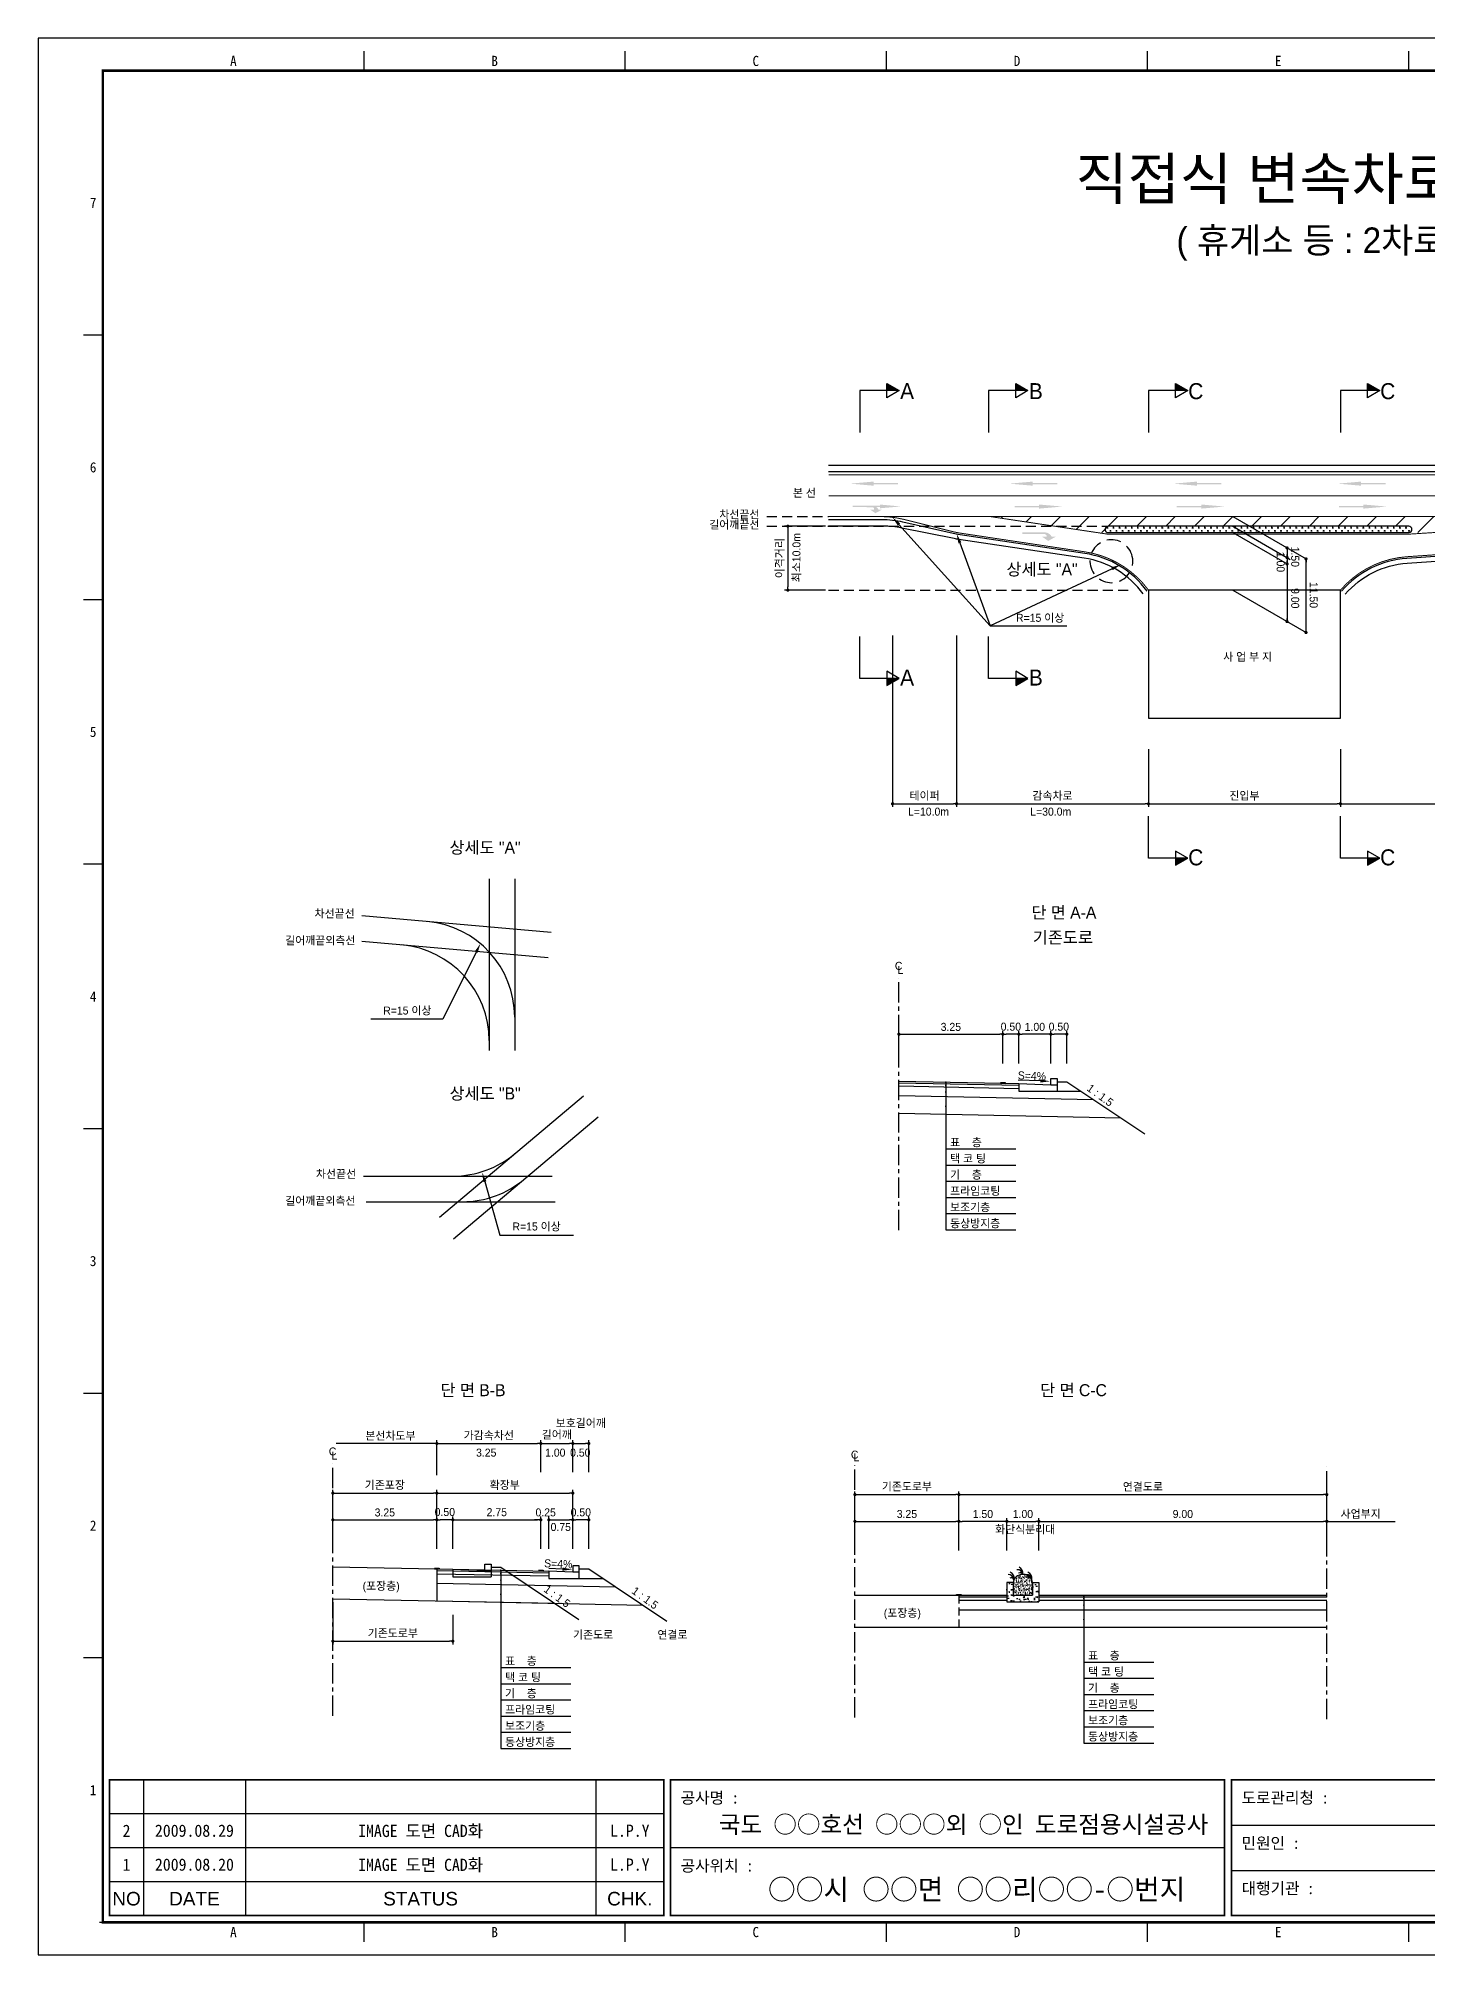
# Model space of a CAD drawing. Header units: millimetres. Extents: x 442 to 865, y 4 to 303.
# Drawn here: x 441.9 to 659.1, y 4 to 303.4 of the extents above; entities that cross this region are included whole.
import ezdxf
from ezdxf.enums import TextEntityAlignment as Align

# ---------------------------------------------------------------- set-up
doc = ezdxf.new("R2010")
doc.units = ezdxf.units.MM
doc.linetypes.add('CENTER', pattern=[50.8, 31.75, -6.35, 6.35, -6.35])
doc.linetypes.add('HIDDEN', pattern=[9.525, 6.35, -3.175])
for name, color, linetype in [('CC-GSTR-0004', 4, 'Continuous'), ('CM-LANE-0030', 30, 'Continuous'), ('CZ-DIMT-0002', 7, 'Continuous'), ('CZ-EXST-0002', 1, 'Continuous'), ('CZ-LIN1-0007', 7, 'Continuous'), ('CZ-LIN2-0003', 3, 'Continuous'), ('CZ-LINE-0001', 7, 'Continuous'), ('CZ-TEXT-BOX0', 7, 'Continuous'), ('TITLE', 7, 'Continuous')]:
    doc.layers.add(name, color=color, linetype=linetype)
doc.styles.add('견고딕', font='arial.ttf')
doc.styles.add('돋움', font='')
doc.styles.add('돋음체', font='')
doc.styles.get('돋움').set_extended_font_data('Dotum')
doc.styles.get('돋음체').set_extended_font_data('DotumChe')

# ---------------------------------------------------------------- blocks, each defined once
blk = doc.blocks.new('_Dot')
at = {"color": 0, "linetype": 'ByBlock', "lineweight": -2}
blk.add_line((-0.5, 0), (-1, 0), dxfattribs=at)
at = {"color": 0, "linetype": 'ByBlock', "const_width": 0.5}
blk.add_lwpolyline([(-0.25, 0, 1), (0.25, 0, 1)], format="xyb", close=True, dxfattribs=at)

msp = doc.modelspace()

# ---------------------------------------------------------------- hatches: boundary and pattern name
at = {"layer": 'CM-LANE-0030'}
h = msp.add_hatch(dxfattribs=at)
h.set_pattern_fill('ANSI31', color=256, style=0)
h.set_pattern_definition([(45, (442.667, -2.1346), (-2.245064, 2.245064), [])])
h.paths.add_polyline_path([(663.36, 226.19), (699.47, 228.69), (590.66, 228.69), (606.01, 226.38, -0.015132), (607.1, 226.19), (609.04, 226.19, 0.001024), (608.97, 226.21, -0.857281), (609.12, 227.19), (656.1, 227.19, -0.966023), (656.14, 226.19), (656.12, 226.19)])
at = {"layer": 'CZ-EXST-0002'}
h = msp.add_hatch(dxfattribs=at)
h.set_pattern_fill('AR-SAND', color=256, scale=0.01, style=0)
h.set_pattern_definition([(37.5, (-514.83257, 3543.0122), (-0.016000313, 0.489413237), [0, -0.38608, 0, -0.4318, 0, -0.41275]), (7.5, (-514.83257, 3543.0122), (0.44952328, 0.7168251), [0, -0.20828, 0, -0.34798, 0, -0.13335]), (327.5, (-515.145, 3543.0122), (0.79099237, 0.001437185), [0, -0.127, 0, -0.4572, 0, -0.5969]), (317.5, (-515.145, 3543.0122), (0.76355645, 0.22292932), [0, -0.0635, 0, -0.29972, 0, -0.3429])])
edge = h.paths.add_edge_path()
edge.add_ellipse((595.79, 62.17), major_axis=(-1.5, 0), ratio=0.829212, start_angle=180, end_angle=360)
edge.add_line((594.29, 62.17), (594.29, 60.17))
edge.add_line((594.29, 60.17), (597.29, 60.17))
edge.add_line((597.29, 60.17), (597.29, 62.17))
h = msp.add_hatch(dxfattribs=at)
h.set_pattern_fill('AR-CONC', color=256, scale=0.01, style=0)
h.set_pattern_definition([(50, (-514.8326, 3543.0122), (1.8218467, -0.15939086), [0.1905, -2.0955]), (355, (-514.8326, 3543.0122), (-0.3524283, 1.9105664), [0.1524, -1.6764]), (100.451, (-514.6807, 3542.999), (1.469425, 1.7511669), [0.1619, -1.7809]), (46.1842, (-514.8326, 3543.5202), (2.7107904, -0.4204233), [0.28575, -3.14325]), (96.6356, (-514.6067, 3543.4852), (2.3740423, 2.4742556), [0.24285, -2.67135]), (351.184, (-514.8326, 3543.5202), (2.374046, 2.4742512), [0.2286, -2.5146]), (21, (-514.5786, 3543.3932), (1.5161488, -1.0226552), [0.1905, -2.0955]), (326, (-514.5786, 3543.3932), (0.6180203, 1.8418797), [0.1524, -1.6764]), (71.4514, (-514.4522, 3543.308), (2.1341649, 0.8192286), [0.1619, -1.7809]), (37.5, (-514.83257, 3543.0122), (0.03088603, 0.84555039), [0, -1.65608, 0, -1.7018, 0, -1.68275]), (7.5, (-514.8326, 3543.0122), (0.66819663, 1.00180575), [0, -0.97028, 0, -1.61798, 0, -0.64135]), (327.5, (-515.399, 3543.0122), (1.35590595, -0.05728744), [0, -0.635, 0, -1.9812, 0, -2.6289]), (317.5, (-515.653, 3543.0122), (1.4812918, 0.2542649), [0, -0.8255, 0, -1.31572, 0, -1.8669])])
h.paths.add_polyline_path([(598.29, 59.17), (598.29, 62.17), (597.29, 62.17), (597.29, 60.17), (594.29, 60.17), (594.29, 62.17), (593.29, 62.17), (593.29, 59.17)])
at = {"layer": 'CZ-LIN1-0007'}
for points in [[(572.44, 234.15), (572.44, 233.93), (576.26, 233.94), (576.26, 233.72), (572.44, 233.72), (572.44, 233.51), (568.79, 233.83)], [(597.33, 234.15), (597.33, 233.93), (601.15, 233.94), (601.15, 233.72), (597.33, 233.72), (597.33, 233.51), (593.68, 233.83)], [(622.99, 234.15), (622.99, 233.93), (626.81, 233.94), (626.81, 233.72), (622.99, 233.72), (622.99, 233.51), (619.34, 233.83)], [(648.66, 234.15), (648.66, 233.93), (652.48, 233.94), (652.48, 233.72), (648.66, 233.72), (648.66, 233.51), (645.01, 233.83)], [(573.45, 230.56), (573.45, 230.37), (570.02, 230.37), (570.02, 230.18), (573.45, 230.18), (573.45, 229.98), (576.72, 230.27)], [(598.31, 230.57), (598.31, 230.36), (594.49, 230.36), (594.49, 230.14), (598.31, 230.14), (598.31, 229.93), (601.96, 230.25)], [(623.66, 230.57), (623.66, 230.36), (619.84, 230.36), (619.84, 230.14), (623.66, 230.14), (623.66, 229.93), (627.32, 230.25)], [(649.02, 230.57), (649.02, 230.36), (645.19, 230.36), (645.19, 230.14), (649.02, 230.14), (649.02, 229.93), (652.67, 230.25)], [(572.32, 230.39, -0.267976), (573.22, 229.78), (573.78, 229.78), (572.74, 229.21), (571.91, 229.78), (572.52, 229.78, 0.504994), (572.25, 230.15), (569.2, 230.17), (569.2, 230.41)], [(599.26, 226.22, -0.267976), (600.29, 225.53), (600.92, 225.54), (599.75, 224.88), (598.8, 225.53), (599.49, 225.53, 0.504994), (599.19, 225.95), (595.72, 225.97), (595.72, 226.24)], [(593.03, 140.14), (593.03, 140.27), (592.28, 140.28), (592.28, 140.16)], [(504.56, 64.28), (504.56, 64.4), (503.81, 64.42), (503.81, 64.29)], [(520.81, 63.95), (520.81, 64.08), (520.06, 64.09), (520.06, 63.97)], [(586.16, 60.17), (586.16, 60.29), (585.41, 60.29), (585.41, 60.17)]]:
    msp.add_hatch(color=256, dxfattribs=at).paths.add_polyline_path(points)
at = {"layer": 'CZ-LIN2-0003'}
h = msp.add_hatch(dxfattribs=at)
h.set_pattern_fill('CROSS', color=256, scale=0.075, style=0)
h.set_pattern_definition([(0, (442.667, -2.13455), (0.47625, 0.47625), [0.238125, -0.714375]), (90, (442.78606, -2.2536), (-0.47625, 0.47625), [0.238125, -0.714375])])
h.paths.add_polyline_path([(609.12, 227.19, 0.857281), (608.97, 226.21, -0.001024), (609.04, 226.19), (656.1, 226.19, 1), (656.1, 227.19)])
at = {"layer": 'CZ-LINE-0001'}
for points in [[(574.54, 249.46), (574.54, 248.36), (576.44, 248.36)], [(594.66, 249.46), (594.66, 248.36), (596.56, 248.36)], [(619.66, 249.46), (619.66, 248.36), (621.56, 248.36)], [(649.66, 249.46), (649.66, 248.36), (651.56, 248.36)], [(576.44, 203.41), (574.54, 203.41), (574.54, 202.31)], [(596.56, 203.41), (594.66, 203.41), (594.66, 202.31)], [(621.56, 175.32), (619.66, 175.32), (619.66, 174.22)], [(651.56, 175.32), (649.66, 175.32), (649.66, 174.22)]]:
    msp.add_hatch(color=256, dxfattribs=at).paths.add_polyline_path(points)

# ---------------------------------------------------------------- linework, layer by layer
at = {"color": 0, "linetype": 'ByBlock', "lineweight": -2}
for p, q in [((637.08, 223.53), (637.08, 223.28)), ((637.08, 222.53), (637.08, 222.78)), ((637.08, 222.03), (637.08, 221.78)), ((637.08, 221.53), (637.08, 221.78)), ((640.04, 221.82), (640.04, 221.57)), ((637.08, 212.53), (637.08, 212.78)), ((640.04, 210.82), (640.04, 211.07)), ((503.94, 83.88), (503.69, 83.88)), ((643.54, 71.72), (643.79, 71.72))]:
    msp.add_line(p, q, dxfattribs=at)
at = {"color": 0, "linetype": 'ByBlock', "const_width": 0.25}
for points in [[(637.08, 223.66, 1), (637.08, 223.91, 1)], [(637.08, 222.41, 1), (637.08, 222.16, 1)], [(637.08, 222.16, 1), (637.08, 222.41, 1)], [(640.04, 221.95, 1), (640.04, 222.2, 1)], [(637.08, 221.41, 1), (637.08, 221.16, 1)], [(637.08, 212.41, 1), (637.08, 212.16, 1)], [(640.04, 210.7, 1), (640.04, 210.45, 1)], [(504.06, 83.88, 1), (504.31, 83.88, 1)], [(643.41, 71.72, 1), (643.16, 71.72, 1)]]:
    msp.add_lwpolyline(points, format="xyb", close=True, dxfattribs=at)
at = {"layer": 'CC-GSTR-0004'}
for p, q in [((600.16, 140.9), (601.16, 140.9)), ((600.16, 139.9), (600.16, 140.9)), ((601.16, 140.9), (601.16, 138.9)), ((595.16, 140.1), (600.16, 139.9)), ((595.16, 140.1), (595.16, 138.9)), ((595.16, 138.9), (601.16, 138.9)), ((600.16, 139.9), (601.16, 139.9))]:
    msp.add_line(p, q, dxfattribs=at)
for points in [[(740.42, 236.69), (565.42, 236.69)], [(740.42, 235.69), (565.42, 235.69)], [(526.44, 63.79), (525.44, 63.79), (521.69, 63.94), (521.69, 62.79), (526.44, 62.79), (526.44, 64.79), (525.44, 64.79), (525.44, 63.79)]]:
    msp.add_lwpolyline(points, dxfattribs=at)
for points in [[(615.22, 217.04, 0.200301), (605.49, 222.92), (585.96, 225.85), (585.96, 225.85, -0.018175), (584.88, 226.06), (584.88, 226.06), (577.04, 227.82), (577.04, 227.82, 0.055452), (573.75, 228.19), (573.75, 228.19), (565.42, 228.19)], [(740.42, 228.19), (731.26, 228.19, 0.028022), (729.58, 228.09), (729.58, 228.09), (710.74, 225.97), (710.74, 225.97, -0.010735), (710.1, 225.92), (710.1, 225.92), (655.8, 222.16, 0.201252), (645.61, 217.03)], [(614.61, 216.6, 0.200301), (605.38, 222.18), (585.78, 225.12, -0.012396), (585.05, 225.25), (576.88, 226.89, 0.049659), (573.92, 227.19), (565.42, 227.19)], [(646.18, 216.54, -0.201252), (655.85, 221.41), (710.19, 225.17, 0.007667), (710.65, 225.21), (729.67, 227.11, -0.024952), (731.17, 227.19), (740.42, 227.19)]]:
    msp.add_lwpolyline(points, format="xyb", dxfattribs=at)
at = {"layer": 'CM-LANE-0030', "const_width": 0.15}
msp.add_lwpolyline([(740.42, 231.94), (565.42, 231.94)], dxfattribs=at)
msp.add_lwpolyline([(656.12, 225.94), (609.04, 225.94, -0.06063), (609.04, 225.94), (590.66, 228.69), (699.47, 228.69)], format="xyb", close=True, dxfattribs=at)
at = {"layer": 'CZ-EXST-0002'}
for p, q in [((512.38, 172.07), (512.38, 145.29)), ((516.36, 172.07), (516.36, 145.29)), ((522.07, 163.7), (492.48, 166.33)), ((521.58, 159.73), (492.48, 162.32)), ((504.58, 119.23), (527.13, 138.21)), ((506.79, 115.86), (529.39, 134.89)), ((492.71, 125.65), (522.19, 125.65)), ((493.12, 121.65), (522.67, 121.65)), ((487.94, 64.61), (506.69, 64.24)), ((506.69, 64.24), (506.69, 63.04)), ((506.69, 64.24), (511.69, 64.04)), ((506.69, 63.04), (512.69, 63.04)), ((511.69, 64.04), (511.69, 65.04)), ((511.69, 65.04), (512.69, 65.04)), ((511.69, 64.04), (512.69, 64.04)), ((512.69, 65.04), (512.69, 63.04)), ((512.69, 64.54), (514.19, 64.54)), ((514.19, 64.54), (526.39, 56.4)), ((569.54, 60.17), (585.79, 60.17)), ((487.94, 59.61), (522.62, 58.92)), ((569.54, 55.17), (585.79, 55.17))]:
    msp.add_line(p, q, dxfattribs=at)
at = {"layer": 'CZ-LIN1-0007'}
for p, q in [((592.28, 140.28), (593.03, 140.27)), ((592.28, 140.16), (593.03, 140.14)), ((593.03, 140.27), (593.03, 140.14)), ((503.81, 64.42), (504.56, 64.4)), ((503.81, 64.29), (504.56, 64.28)), ((504.56, 64.4), (504.56, 64.28)), ((520.06, 64.09), (520.81, 64.08)), ((520.06, 63.97), (520.81, 63.95)), ((520.81, 64.08), (520.81, 63.95)), ((585.41, 60.29), (586.16, 60.29)), ((585.41, 60.17), (585.41, 60.29)), ((586.16, 60.17), (585.41, 60.17)), ((586.16, 60.29), (586.16, 60.17))]:
    msp.add_line(p, q, dxfattribs=at)
at = {"layer": 'CZ-LIN1-0007', "const_width": 0.15}
msp.add_lwpolyline([(740.42, 235.19), (565.42, 235.19)], dxfattribs=at)
for points in [[(615.42, 217.19, 0.200301), (605.53, 223.17), (586.13, 226.08), (586.13, 226.08, -0.024027), (584.72, 226.36), (584.72, 226.36), (577.21, 228.24), (577.21, 228.24, 0.061321), (573.57, 228.69), (573.57, 228.69), (565.42, 228.69)], [(740.42, 228.69), (731.35, 228.69), (731.35, 228.69, 0.031099), (729.49, 228.57), (710.83, 226.24), (710.83, 226.24, -0.01381), (710, 226.16), (710, 226.16), (655.78, 222.41, 0.201252), (645.42, 217.19)]]:
    msp.add_lwpolyline(points, format="xyb", dxfattribs=at)
at = {"layer": 'CZ-LIN1-0007', "linetype": 'HIDDEN', "const_width": 0.15}
msp.add_lwpolyline([(573.57, 228.69), (590.66, 228.69)], dxfattribs=at)
at = {"layer": 'CZ-LIN2-0003'}
for p, q in [((576.41, 140.48), (595.16, 140.1)), ((576.41, 140.23), (595.16, 139.85)), ((576.41, 139.73), (595.16, 139.35)), ((576.41, 138.23), (606.83, 137.62)), ((601.16, 140.4), (602.66, 140.4)), ((601.16, 138.9), (604.91, 138.9)), ((602.66, 140.4), (614.86, 132.27)), ((576.41, 135.48), (611.09, 134.78)), ((504.19, 64.29), (521.69, 63.94)), ((504.19, 64.29), (504.19, 59.29)), ((504.19, 64.04), (521.69, 63.69)), ((504.19, 63.54), (521.69, 63.19)), ((526.44, 64.29), (527.94, 64.29)), ((527.94, 64.29), (540.14, 56.15)), ((504.19, 62.04), (532.15, 61.48)), ((526.44, 62.79), (530.19, 62.79)), ((585.79, 60.17), (593.29, 60.17)), ((585.79, 59.92), (593.29, 59.92)), ((593.29, 62.17), (593.29, 59.17)), ((594.29, 62.17), (593.29, 62.17)), ((594.29, 62.17), (594.29, 60.17)), ((594.29, 60.17), (597.29, 60.17)), ((597.29, 62.17), (598.29, 62.17)), ((597.29, 62.17), (597.29, 60.17)), ((598.29, 62.17), (598.29, 59.17)), ((598.29, 60.17), (643.29, 60.17)), ((598.29, 59.92), (643.29, 59.92)), ((504.19, 59.29), (536.41, 58.64)), ((585.79, 59.42), (593.29, 59.42)), ((585.79, 57.92), (643.29, 57.92)), ((593.29, 59.17), (598.29, 59.17)), ((598.29, 59.42), (643.29, 59.42)), ((585.79, 55.17), (643.29, 55.17))]:
    msp.add_line(p, q, dxfattribs=at)
msp.add_lwpolyline([(656.1, 227.19), (609.12, 227.19, 0.857281), (608.97, 226.21, -0.001024), (609.04, 226.19), (656.12, 226.19), (656.14, 226.19, 0.966023)], format="xyb", close=True, dxfattribs=at)
msp.add_lwpolyline([(645.42, 217.19), (615.42, 217.19), (615.42, 197.19), (645.42, 197.19)], close=True, dxfattribs=at)
for centre, radius, start, end in [((501.36, 150.48), 15, 0, 84.9204), ((497.38, 146.82), 15, 0, 84.9204), ((506.74, 140.65), 15, 270, 310.097), ((508.2, 136.65), 15, 270, 310.097), ((593.52, 62.51), 0.88, 7.8639, 92.7752), ((593.98, 62.48), 0.44, 19.771, 124.0366), ((593.41, 62.85), 1, 347.1802, 67.3267), ((594.91, 63.29), 0.88, 7.8639, 92.7752), ((595.37, 63.26), 0.44, 19.771, 124.0366), ((594.81, 63.63), 1, 347.1802, 67.3267), ((596.31, 62.51), 0.88, 7.8639, 92.7752), ((596.77, 62.48), 0.44, 19.771, 124.0366), ((596.2, 62.85), 1, 347.1802, 67.3267)]:
    msp.add_arc(centre, radius, start, end, dxfattribs=at)
msp.add_ellipse((595.79, 62.17), major_axis=(-1.5, 0), ratio=0.829212, start_param=3.141593, end_param=6.283185, dxfattribs=at)
at = {"layer": 'CZ-LINE-0001'}
for p, q in [((574.54, 247.26), (574.54, 249.46)), ((574.54, 249.46), (576.44, 248.36)), ((594.66, 247.26), (594.66, 249.46)), ((594.66, 249.46), (596.56, 248.36)), ((619.66, 247.26), (619.66, 249.46)), ((619.66, 249.46), (621.56, 248.36)), ((649.66, 247.26), (649.66, 249.46)), ((649.66, 249.46), (651.56, 248.36)), ((576.44, 248.36), (570.3, 248.36)), ((570.3, 248.36), (570.3, 241.82)), ((576.44, 248.36), (574.54, 247.26)), ((596.56, 248.36), (590.42, 248.36)), ((590.42, 248.36), (590.42, 241.82)), ((596.56, 248.36), (594.66, 247.26)), ((621.56, 248.36), (615.42, 248.36)), ((615.42, 248.36), (615.42, 241.82)), ((621.56, 248.36), (619.66, 247.26)), ((651.56, 248.36), (645.42, 248.36)), ((645.42, 248.36), (645.42, 241.82)), ((651.56, 248.36), (649.66, 247.26)), ((628.59, 228.69), (640.04, 222.07)), ((564.92, 227.19), (558.54, 227.19)), ((559.04, 226.69), (559.04, 217.69)), ((628.59, 227.19), (637.58, 221.99)), ((628.59, 226.19), (637.08, 221.28)), ((637.08, 223.78), (637.08, 212.28)), ((640.04, 210.57), (640.04, 222.07)), ((564.92, 217.19), (558.54, 217.19)), ((628.59, 217.19), (640.04, 210.57)), ((570.3, 203.41), (570.3, 209.95)), ((575.42, 210.09), (575.42, 183.32)), ((585.42, 210.09), (585.42, 183.32)), ((585.42, 210.09), (585.42, 183.32)), ((590.42, 203.41), (590.42, 209.95)), ((590.7, 211.61), (602.64, 211.61)), ((576.44, 203.41), (574.54, 204.51)), ((574.54, 204.51), (574.54, 202.31)), ((596.56, 203.41), (594.66, 204.51)), ((594.66, 204.51), (594.66, 202.31)), ((576.44, 203.41), (570.3, 203.41)), ((574.54, 202.31), (576.44, 203.41)), ((596.56, 203.41), (590.42, 203.41)), ((594.66, 202.31), (596.56, 203.41)), ((615.42, 192.37), (615.42, 183.32)), ((615.42, 192.37), (615.42, 183.32)), ((645.42, 192.37), (645.42, 183.32)), ((645.42, 192.37), (645.42, 183.32)), ((575.92, 183.82), (584.92, 183.82)), ((585.92, 183.82), (614.92, 183.82)), ((615.92, 183.82), (644.92, 183.82)), ((645.92, 183.82), (709.92, 183.82)), ((615.42, 175.32), (615.42, 181.86)), ((645.42, 175.32), (645.42, 181.86)), ((621.56, 175.32), (615.42, 175.32)), ((621.56, 175.32), (619.66, 176.42)), ((619.66, 176.42), (619.66, 174.22)), ((619.66, 174.22), (621.56, 175.32)), ((651.56, 175.32), (645.42, 175.32)), ((651.56, 175.32), (649.66, 176.42)), ((649.66, 176.42), (649.66, 174.22)), ((649.66, 174.22), (651.56, 175.32)), ((576.41, 143.27), (576.41, 148.32)), ((576.91, 147.82), (592.16, 147.82)), ((592.66, 143.27), (592.66, 148.32)), ((592.66, 143.27), (592.66, 148.32)), ((594.66, 147.82), (593.16, 147.82)), ((595.16, 143.27), (595.16, 148.32)), ((595.16, 143.27), (595.16, 148.32)), ((599.66, 147.82), (595.66, 147.82)), ((600.16, 145.71), (600.16, 148.32)), ((600.16, 143.27), (600.16, 148.32)), ((602.16, 147.82), (600.66, 147.82)), ((602.66, 143.27), (602.66, 148.32)), ((583.76, 140.34), (583.76, 117.25)), ((583.76, 129.91), (594.7, 129.91)), ((583.76, 127.38), (594.7, 127.38)), ((583.76, 124.85), (594.7, 124.85)), ((583.76, 122.32), (594.7, 122.32)), ((583.76, 119.79), (594.7, 119.79)), ((583.76, 117.25), (594.7, 117.25)), ((504.19, 83.88), (488.44, 83.88)), ((504.19, 78.91), (504.19, 84.38)), ((504.19, 79.41), (504.19, 84.38)), ((504.69, 83.88), (519.94, 83.88)), ((520.44, 79.41), (520.44, 84.38)), ((520.44, 79.41), (520.44, 84.38)), ((520.94, 83.88), (524.94, 83.88)), ((525.44, 79.41), (525.44, 84.38)), ((525.44, 79.41), (525.44, 84.38)), ((525.94, 83.88), (527.44, 83.88)), ((527.94, 79.41), (527.94, 84.38)), ((487.94, 72.46), (487.94, 76.63)), ((488.44, 76.13), (503.69, 76.13)), ((504.19, 72.46), (504.19, 76.63)), ((504.19, 72.46), (504.19, 76.63)), ((504.69, 76.13), (524.94, 76.13)), ((525.44, 72.46), (525.44, 76.63)), ((569.54, 72.22), (569.54, 76.39)), ((570.04, 75.89), (585.29, 75.89)), ((585.79, 72.22), (585.79, 76.39)), ((585.79, 72.22), (585.79, 76.39)), ((586.29, 75.89), (642.79, 75.89)), ((643.29, 72.22), (643.29, 76.39)), ((487.94, 67.41), (487.94, 72.46)), ((488.44, 71.96), (503.69, 71.96)), ((504.19, 67.41), (504.19, 72.46)), ((504.19, 67.41), (504.19, 72.46)), ((506.19, 71.96), (504.69, 71.96)), ((506.69, 67.41), (506.69, 72.46)), ((506.69, 67.41), (506.69, 72.46)), ((507.19, 71.96), (519.94, 71.96)), ((519.94, 71.96), (519.44, 71.96)), ((520.44, 67.41), (520.44, 72.46)), ((520.44, 67.41), (520.44, 72.46)), ((521.69, 67.41), (521.69, 72.46)), ((521.69, 67.41), (521.69, 72.46)), ((522.19, 71.96), (524.94, 71.96)), ((522.19, 71.96), (522.69, 71.96)), ((525.44, 67.41), (525.44, 72.46)), ((525.44, 69.85), (525.44, 72.46)), ((527.44, 71.96), (525.94, 71.96)), ((527.94, 67.41), (527.94, 72.46)), ((569.54, 67.16), (569.54, 72.22)), ((585.79, 67.16), (585.79, 72.22)), ((585.79, 67.16), (585.79, 72.22)), ((593.29, 67.16), (593.29, 72.22)), ((593.29, 67.16), (593.29, 72.22)), ((598.29, 67.16), (598.29, 72.22)), ((598.29, 67.16), (598.29, 72.22)), ((643.29, 67.16), (643.29, 72.22)), ((643.29, 67.16), (643.29, 72.22)), ((570.04, 71.72), (585.29, 71.72)), ((592.79, 71.72), (586.29, 71.72)), ((593.79, 71.72), (597.79, 71.72)), ((598.79, 71.72), (642.79, 71.72)), ((643.79, 71.72), (654, 71.72)), ((514.2, 64.09), (514.2, 36.23)), ((605.32, 60.17), (605.32, 37.08)), ((487.94, 59.11), (487.94, 52.49)), ((506.69, 57.11), (506.69, 52.49)), ((488.44, 52.99), (506.19, 52.99)), ((514.2, 48.89), (525.14, 48.89)), ((605.32, 49.74), (616.25, 49.74)), ((514.2, 46.35), (525.14, 46.35)), ((605.32, 47.21), (616.25, 47.21)), ((514.2, 43.82), (525.14, 43.82)), ((605.32, 44.68), (616.25, 44.68)), ((605.32, 42.15), (616.25, 42.15)), ((514.2, 41.29), (525.14, 41.29)), ((605.32, 39.61), (616.25, 39.61)), ((514.2, 38.76), (525.14, 38.76)), ((514.2, 36.23), (525.14, 36.23)), ((605.32, 37.08), (616.25, 37.08))]:
    msp.add_line(p, q, dxfattribs=at)
at = {"layer": 'CZ-LINE-0001', "linetype": 'HIDDEN', "ltscale": 0.25}
for p, q in [((555.76, 228.69), (565.42, 228.69)), ((555.76, 227.19), (609.12, 227.19)), ((565.42, 217.19), (612.66, 217.19))]:
    msp.add_line(p, q, dxfattribs=at)
at = {"layer": 'CZ-LINE-0001', "linetype": 'HIDDEN', "ltscale": 0.35}
msp.add_line((612.95, 222.1), (612.95, 222.1), dxfattribs=at)
at = {"layer": 'CZ-LINE-0001', "linetype": 'CENTER', "ltscale": 0.1}
for p, q in [((576.41, 117.2), (576.41, 156.58)), ((487.94, 41.33), (487.94, 80.72)), ((569.54, 41.09), (569.54, 80.47)), ((643.29, 40.84), (643.29, 80.22))]:
    msp.add_line(p, q, dxfattribs=at)
at = {"layer": 'CZ-LINE-0001', "linetype": 'HIDDEN', "ltscale": 0.2}
msp.add_line((585.79, 60.17), (585.79, 55.17), dxfattribs=at)
at = {"layer": 'CZ-LINE-0001'}
for points in [[(576.41, 227.46), (590.7, 211.61)], [(585.94, 224.58), (590.7, 211.61)], [(609.72, 220.53), (590.7, 211.61)], [(510.33, 160.63), (505.11, 150.16), (493.87, 150.16)], [(598.53, 140.52), (595.03, 140.66)], [(511.69, 124.79), (514.06, 116.42), (525.56, 116.42)], [(523.83, 64.26), (521.69, 64.34)]]:
    msp.add_lwpolyline(points, dxfattribs=at)
at = {"layer": 'CZ-LINE-0001', "linetype": 'HIDDEN', "ltscale": 0.35}
msp.add_arc((609.62, 221.71), 3.35, 6.7667, 6.749, dxfattribs=at)
at = {"layer": 'CZ-LINE-0001', "linetype": 'ByBlock'}
for centre, start, end in [((583.76, 139.59), 0, 180), ((583.76, 139.59), 0, 180), ((583.76, 139.59), 180, 0), ((583.76, 139.59), 180, 0), ((583.76, 138.79), 0, 180), ((583.76, 138.79), 0, 180), ((583.76, 138.79), 180, 0), ((583.76, 138.79), 180, 0), ((583.76, 140.28), 0, 180), ((583.76, 140.28), 0, 180), ((583.76, 140.28), 180, 0), ((583.76, 140.28), 180, 0), ((583.76, 140.08), 0, 180), ((583.76, 140.08), 0, 180), ((583.76, 140.08), 180, 0), ((583.76, 140.08), 180, 0), ((583.76, 139.84), 0, 180), ((583.76, 139.84), 0, 180), ((583.76, 139.84), 180, 0), ((583.76, 139.84), 180, 0), ((583.76, 136.56), 0, 180), ((583.76, 136.56), 0, 180), ((583.76, 136.56), 180, 0), ((583.76, 136.56), 180, 0), ((514.2, 63.34), 0, 180), ((514.2, 63.34), 0, 180), ((514.2, 63.34), 180, 0), ((514.2, 63.34), 180, 0), ((514.2, 64.03), 0, 180), ((514.2, 64.03), 0, 180), ((514.2, 64.03), 180, 0), ((514.2, 64.03), 180, 0), ((514.2, 63.83), 0, 180), ((514.2, 63.83), 0, 180), ((514.2, 63.83), 180, 0), ((514.2, 63.83), 180, 0), ((514.2, 63.59), 0, 180), ((514.2, 63.59), 0, 180), ((514.2, 63.59), 180, 0), ((514.2, 63.59), 180, 0), ((514.2, 62.54), 0, 180), ((514.2, 62.54), 0, 180), ((514.2, 62.54), 180, 0), ((514.2, 62.54), 180, 0), ((514.2, 60.31), 0, 180), ((514.2, 60.31), 0, 180), ((514.2, 60.31), 180, 0), ((514.2, 60.31), 180, 0), ((605.32, 60.11), 0, 180), ((605.32, 60.11), 0, 180), ((605.32, 60.11), 180, 0), ((605.32, 60.11), 180, 0), ((605.32, 59.9), 0, 180), ((605.32, 59.9), 0, 180), ((605.32, 59.9), 180, 0), ((605.32, 59.9), 180, 0), ((605.32, 59.67), 0, 180), ((605.32, 59.67), 0, 180), ((605.32, 59.67), 180, 0), ((605.32, 59.67), 180, 0), ((605.31, 59.42), 0, 180), ((605.31, 59.42), 0, 180), ((605.31, 59.42), 180, 0), ((605.31, 59.42), 180, 0), ((605.31, 58.62), 0, 180), ((605.31, 58.62), 0, 180), ((605.31, 58.62), 180, 0), ((605.31, 58.62), 180, 0), ((605.31, 56.38), 0, 180), ((605.31, 56.38), 0, 180), ((605.31, 56.38), 180, 0), ((605.31, 56.38), 180, 0)]:
    msp.add_arc(centre, 0.0625, start, end, dxfattribs=at)
at = {"layer": 'CZ-LINE-0001'}
for points in [[(576.22, 227.29), (575.4, 228.58), (576.59, 227.63)], [(585.71, 224.49), (585.43, 225.99), (586.18, 224.67)], [(609.61, 220.76), (611.07, 221.17), (609.82, 220.31)], [(510.11, 160.74), (511, 161.97), (510.56, 160.52)], [(598.54, 140.77), (600.03, 140.46), (598.52, 140.27)], [(511.45, 124.72), (511.28, 126.23), (511.93, 124.85)], [(523.84, 64.51), (525.33, 64.2), (523.82, 64.01)]]:
    msp.add_solid(points, dxfattribs=at)
at = {"layer": 'TITLE', "color": 7, "linetype": 'Continuous'}
for p, q in [((492.81, 298.36), (492.81, 301.38)), ((533.63, 298.36), (533.63, 301.38)), ((574.45, 298.36), (574.45, 301.38)), ((615.28, 298.36), (615.28, 301.38)), ((656.1, 298.36), (656.1, 301.38)), ((451.98, 257.03), (448.96, 257.03)), ((451.98, 215.7), (448.96, 215.7)), ((451.98, 174.37), (448.96, 174.37)), ((451.98, 133.04), (448.96, 133.04)), ((451.98, 91.71), (448.96, 91.71)), ((451.98, 50.39), (448.96, 50.39)), ((492.81, 6.03), (492.81, 9.06)), ((533.63, 6.03), (533.63, 9.06)), ((574.45, 6.03), (574.45, 9.06)), ((615.28, 6.03), (615.28, 9.06)), ((656.1, 6.03), (656.1, 9.06))]:
    msp.add_line(p, q, dxfattribs=at)
at = {"layer": 'TITLE', "ltscale": 150}
for p, q in [((458.35, 31.34), (458.35, 10.12)), ((474.26, 31.34), (474.26, 10.12)), ((529.04, 31.34), (529.04, 10.12)), ((539.65, 26.03), (453.04, 26.03)), ((628.38, 24.27), (714.99, 24.27)), ((539.65, 20.73), (453.04, 20.73)), ((627.32, 20.73), (540.71, 20.73)), ((539.65, 15.42), (453.04, 15.42)), ((628.38, 17.19), (714.99, 17.19))]:
    msp.add_line(p, q, dxfattribs=at)
at = {"layer": 'TITLE'}
msp.add_line((860.34, 9.06), (451.48, 9.06), dxfattribs=at)
msp.add_lwpolyline([(441.9, 4.02), (865.26, 4.02), (865.26, 303.4), (441.9, 303.4)], close=True, dxfattribs=at)
at = {"layer": 'TITLE', "linetype": 'Continuous', "const_width": 0.403}
msp.add_lwpolyline([(451.98, 9.06), (451.98, 298.36), (860.23, 298.36), (860.23, 9.06)], close=True, dxfattribs=at)
at = {"layer": 'TITLE', "ltscale": 150, "const_width": 0.265}
for points in [[(453.04, 31.34), (539.65, 31.34), (539.65, 10.12), (453.04, 10.12)], [(540.71, 31.34), (627.32, 31.34), (627.32, 10.12), (540.71, 10.12)], [(714.99, 10.12), (628.38, 10.12), (628.38, 31.34), (714.99, 31.34)]]:
    msp.add_lwpolyline(points, close=True, dxfattribs=at)

# ---------------------------------------------------------------- block references
at = {"layer": 'CZ-LINE-0001', "xscale": 0.5, "yscale": 0.5, "zscale": 0.5}
for p, rotation in [((559.04, 227.19), 90), ((559.04, 217.19), 270), ((575.42, 183.82), 180), ((585.42, 183.82), 180), ((615.42, 183.82), 180), ((645.42, 183.82), 180), ((576.41, 147.82), 180), ((592.66, 147.82), 180), ((595.16, 147.82), 180), ((600.16, 147.82), 180), ((504.19, 83.88), 180), ((520.44, 83.88), 180), ((525.44, 83.88), 180), ((487.94, 76.13), 180), ((504.19, 76.13), 180), ((569.54, 75.89), 180), ((585.79, 75.89), 180), ((487.94, 71.96), 180), ((504.19, 71.96), 180), ((506.69, 71.96), 180), ((521.69, 71.96), 180), ((521.69, 71.96), 180), ((525.44, 71.96), 180), ((569.54, 71.72), 180), ((585.79, 71.72), 180), ((593.29, 71.72), 180), ((598.29, 71.72), 180), ((487.94, 52.99), 180)]:
    msp.add_blockref('_Dot', p, dxfattribs=dict(at, rotation=rotation))
for p in [(585.42, 183.82), (615.42, 183.82), (645.42, 183.82), (592.66, 147.82), (595.16, 147.82), (600.16, 147.82), (602.66, 147.82), (520.44, 83.88), (525.44, 83.88), (527.94, 83.88), (504.19, 76.13), (525.44, 76.13), (585.79, 75.89), (643.29, 75.89), (504.19, 71.96), (506.69, 71.96), (520.44, 71.96), (520.44, 71.96), (525.44, 71.96), (527.94, 71.96), (585.79, 71.72), (593.29, 71.72), (598.29, 71.72), (643.29, 71.72), (506.69, 52.99)]:
    msp.add_blockref('_Dot', p, dxfattribs=at)

# ---------------------------------------------------------------- texts
at = {"layer": 'CZ-DIMT-0002', "style": '돋움'}
for s, height, p in [('A', 2.5, (577.69, 248.28)), ('B', 2.5, (597.81, 248.28)), ('C', 2.5, (622.81, 248.28)), ('C', 2.5, (652.81, 248.28)), ('본 선', 1.25, (561.64, 232.38)), ('길어깨끝선', 1.25, (550.69, 227.43)), ('차선끝선', 1.25, (551.48, 229.02)), ('상세도 "A"', 1.875, (598.78, 220.44)), ('R=15 이상', 1.25, (598.49, 212.87)), ('사 업 부 지', 1.25, (630.91, 206.78)), ('A', 2.5, (577.69, 203.54)), ('B', 2.5, (597.81, 203.54)), ('L=10.0m', 1.25, (581.04, 182.59)), ('L=30.0m', 1.25, (600.14, 182.59)), ('C', 2.5, (622.81, 175.45)), ('C', 2.5, (652.81, 175.45)), ('차선끝선', 1.25, (488.21, 166.67)), ('길어깨끝외측선', 1.25, (485.97, 162.47)), ('C', 1.25, (576.37, 158.5)), ('L', 1.25, (576.63, 157.85)), ('R=15 이상', 1.25, (499.58, 151.52)), ('차선끝선', 1.25, (488.44, 125.99)), ('길어깨끝외측선', 1.25, (485.98, 121.8)), ('R=15 이상', 1.25, (519.78, 117.78)), ('C', 1.25, (487.9, 82.64)), ('L', 1.25, (488.16, 81.98)), ('C', 1.25, (569.5, 82.14)), ('L', 1.25, (569.76, 81.74))]:
    msp.add_text(s, height=height, dxfattribs=at).set_placement(p, align=Align.MIDDLE_CENTER)
msp.add_text('최소10.0m', height=1.25, rotation=90, dxfattribs=at).set_placement((561.02, 218.43))
for s, rotation, p in [('S=4%', 357.7094, (597.2, 141.32)), ('1 : 1.5', 323.8881, (607.87, 138.29)), ('S=4%', 357.7094, (523.17, 65.09)), ('1 : 1.5', 323.8881, (522.99, 60)), ('1 : 1.5', 323.8881, (536.74, 59.75))]:
    msp.add_text(s, height=1.25, rotation=rotation, dxfattribs=at).set_placement(p, align=Align.MIDDLE_CENTER)
for s, p in [('표    층', (584.41, 130.3)), ('택 코 팅', (584.41, 127.77)), ('기    층', (584.41, 125.24)), ('프라임코팅', (584.41, 122.71)), ('보조기층', (584.41, 120.18)), ('동상방지층', (584.41, 117.64)), ('3.25', (510.32, 81.83)), ('1.00', (521.11, 81.83)), ('0.50', (525.02, 81.83)), ('사업부지', (645.44, 72.25)), ('화단식분리대', (591.44, 69.84)), ('(포장층)', (492.59, 61)), ('(포장층)', (574.05, 56.78)), ('기존도로', (525.48, 53.39)), ('연결로', (538.67, 53.39)), ('표    층', (605.97, 50.13)), ('표    층', (514.85, 49.28)), ('택 코 팅', (514.85, 46.74)), ('택 코 팅', (605.97, 47.6)), ('기    층', (514.85, 44.21)), ('기    층', (605.97, 45.07)), ('프라임코팅', (514.85, 41.68)), ('프라임코팅', (605.97, 42.54)), ('보조기층', (514.85, 39.15)), ('보조기층', (605.97, 40)), ('동상방지층', (514.85, 36.62)), ('동상방지층', (605.97, 37.47))]:
    msp.add_text(s, height=1.25, dxfattribs=at).set_placement(p)
at = {"layer": 'CZ-DIMT-0002', "char_height": 1.25, "attachment_point": 5, "rotation": 270, "style": '돋움'}
for s, insert in [('1.00', (636.07, 221.59)), ('1.50', (638.34, 222.4)), ('9.00', (638.34, 215.92)), ('11.50', (641.23, 216.43))]:
    msp.add_mtext(s, dxfattribs=dict(at, insert=insert))
at = {"layer": 'CZ-DIMT-0002', "insert": (496.94, 85.02), "char_height": 1.25, "attachment_point": 5, "style": '돋움'}
msp.add_mtext('본선차도부', dxfattribs=at)
at = {"layer": 'CZ-LINE-0001', "insert": (557.84, 222.19), "char_height": 1.25, "attachment_point": 5, "rotation": 90, "style": '돋움'}
msp.add_mtext('\\A1;이격거리', dxfattribs=at)
at = {"layer": 'CZ-LINE-0001', "char_height": 1.25, "attachment_point": 5, "style": '돋움'}
for s, insert in [('\\A1;테이퍼', (580.42, 185.01)), ('\\A1;감속차로', (600.42, 185.01)), ('\\A1;진입부', (630.42, 185.01)), ('\\A1;3.25', (584.53, 148.96)), ('\\A1;0.50', (593.91, 148.99)), ('\\A1;1.00', (597.66, 148.96)), ('\\A1;0.50', (601.41, 148.99)), ('\\A1;보호길어깨', (526.69, 87)), ('\\A1;가감속차선', (512.31, 85.08)), ('\\A1;길어깨', (522.94, 85.2)), ('\\A1;기존포장', (496.06, 77.33)), ('\\A1;확장부', (514.81, 77.33)), ('\\A1;기존도로부', (577.66, 77.09)), ('\\A1;연결도로', (614.54, 77.08)), ('\\A1;3.25', (496.06, 73.1)), ('\\A1;0.50', (505.44, 73.17)), ('\\A1;2.75', (513.56, 73.14)), ('\\A1;0.25', (521.2, 73.11)), ('\\A1;0.50', (526.69, 73.12)), ('\\A1;3.25', (577.66, 72.86)), ('\\A1;1.50', (589.54, 72.86)), ('\\A1;1.00', (595.79, 72.86)), ('\\A1;9.00', (620.79, 72.86)), ('\\A1;0.75', (523.56, 70.83)), ('\\A1;기존도로부', (497.31, 54.19))]:
    msp.add_mtext(s, dxfattribs=dict(at, insert=insert))
at = {"layer": 'CZ-TEXT-BOX0', "style": '돋움'}
for s, p in [('상세도 "A"', (511.72, 176.98)), ('단 면 A-A', (602.19, 166.83)), ('기존도로', (602.04, 162.93)), ('상세도 "B"', (511.73, 138.56)), ('단 면 B-B', (509.84, 92.21)), ('단 면 C-C', (603.7, 92.21))]:
    msp.add_text(s, height=1.875, dxfattribs=at).set_placement(p, align=Align.MIDDLE_CENTER)
at = {"layer": 'TITLE', "color": 3, "linetype": 'Continuous', "style": '돋음체'}
for s, p in [('A', (472.39, 299.87)), ('B', (513.22, 299.87)), ('C', (554.04, 299.87)), ('D', (594.87, 299.87)), ('E', (635.69, 299.87)), ('7', (450.47, 277.7)), ('6', (450.47, 236.37)), ('5', (450.47, 195.04)), ('4', (450.47, 153.71)), ('3', (450.47, 112.38)), ('2', (450.47, 71.06)), ('1', (450.47, 29.73)), ('A', (472.39, 7.55)), ('B', (513.22, 7.55)), ('C', (554.04, 7.55)), ('D', (594.87, 7.55)), ('E', (635.69, 7.55))]:
    msp.add_text(s, height=1.59, dxfattribs=at).set_placement(p, align=Align.MIDDLE)
at = {"layer": 'TITLE', "style": '돋움'}
for s, height, p in [('직접식 변속차로 계획평면도', 6.5, (655.32, 281.48)), ('( 휴게소 등 : 2차로 1개소 연결 )', 4, (655.36, 271.85))]:
    msp.add_text(s, height=height, dxfattribs=at).set_placement(p, align=Align.MIDDLE_CENTER)
at = {"layer": 'TITLE', "style": '돋음체'}
for s, p in [('공사명 : ', (542.3, 27.63)), ('도로관리청 :', (629.97, 27.63)), ('민원인 :', (629.97, 20.55)), ('공사위치 :', (542.3, 17.01)), ('대행기관 :', (629.97, 13.48))]:
    msp.add_text(s, height=1.804, dxfattribs=at).set_placement(p)
at = {"layer": 'TITLE', "color": 1, "linetype": 'Continuous', "style": '돋음체'}
msp.add_text('2', height=1.91, dxfattribs=at).set_placement((455.69, 23.38), align=Align.MIDDLE)
at = {"layer": 'TITLE', "linetype": 'Continuous'}
for s, height, style, p in [('2009.08.29', 1.91, '돋음체', (466.3, 23.38)), ('L.P.Y', 1.91, '돋음체', (534.35, 23.38)), ('1', 1.91, '돋음체', (455.69, 18.08)), ('2009.08.20', 1.91, '돋음체', (466.3, 18.08)), ('L.P.Y', 1.91, '돋음체', (534.35, 18.08)), ('NO', 2.122, '견고딕', (455.69, 12.77)), ('DATE', 2.122, '견고딕', (466.3, 12.77)), ('STATUS', 2.122, '견고딕', (501.65, 12.77)), ('CHK.', 2.122, '견고딕', (534.35, 12.77))]:
    msp.add_text(s, height=height, dxfattribs=dict(at, style=style)).set_placement(p, align=Align.MIDDLE)
at = {"layer": 'TITLE', "style": '돋음체'}
for p in [(501.65, 23.38), (501.65, 18.08)]:
    msp.add_text('IMAGE 도면 CAD화', height=1.9099, dxfattribs=at).set_placement(p, align=Align.MIDDLE)
at = {"layer": 'TITLE', "color": 7, "linetype": 'Continuous', "style": '돋음체'}
for s, height, p in [('국도 ○○호선 ○○○외 ○인 도로점용시설공사', 2.7, (586.52, 24.41)), ('○○시 ○○면 ○○리○○-○번지', 3.1832, (588.55, 14.25))]:
    msp.add_text(s, height=height, dxfattribs=at).set_placement(p, align=Align.MIDDLE)

doc.saveas('drawing.dxf')
